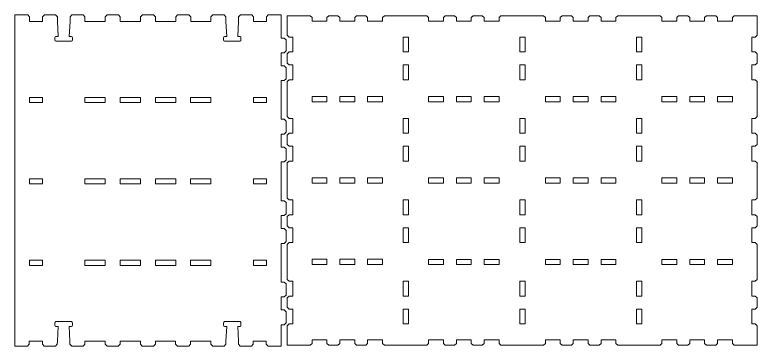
# Model space of a CAD drawing. Header units: inches. Extents: x 2 to 811, y -447 to -2.
# Drawn here: x 1.7 to 401.9, y -435.6 to -256.7 of the extents above; entities that cross this region are included whole.
import ezdxf

# ---------------------------------------------------------------- set-up
doc = ezdxf.new("R2010")
doc.units = ezdxf.units.IN
doc.header["$MEASUREMENT"] = 0
doc.layers.add('Layer 1', color=7, linetype='Continuous')

# ---------------------------------------------------------------- blocks, each defined once
blk = doc.blocks.new('block 33')
at = {"layer": 'Layer 1', "lineweight": 0}
for points in [[(9.63, -389.15), (16.64, -389.15), (16.64, -391.95), (9.63, -391.95), (9.63, -389.15)], [(39.46, -389.15), (50.46, -389.15), (50.46, -391.95), (39.46, -391.95), (39.46, -389.15)], [(58.46, -389.15), (69.46, -389.15), (69.46, -391.95), (58.46, -391.95), (58.46, -389.15)], [(77.46, -389.15), (88.46, -389.15), (88.46, -391.95), (77.46, -391.95), (77.46, -389.15)], [(96.46, -389.15), (107.46, -389.15), (107.46, -391.95), (96.46, -391.95), (96.46, -389.15)], [(130.4, -389.15), (137.36, -389.15), (137.36, -391.95), (130.4, -391.95), (130.4, -389.15)]]:
    blk.add_lwpolyline(points, dxfattribs=at)
blk = doc.blocks.new('block 34')
at = {"layer": 'Layer 1', "lineweight": 0}
for points in [[(9.63, -345.22), (16.64, -345.22), (16.64, -348.02), (9.63, -348.02), (9.63, -345.22)], [(39.46, -345.22), (50.46, -345.22), (50.46, -348.02), (39.46, -348.02), (39.46, -345.22)], [(58.46, -345.22), (69.46, -345.22), (69.46, -348.02), (58.46, -348.02), (58.46, -345.22)], [(77.46, -345.22), (88.46, -345.22), (88.46, -348.02), (77.46, -348.02), (77.46, -345.22)], [(96.46, -345.27), (107.46, -345.27), (107.46, -347.97), (96.46, -347.97), (96.46, -345.27)], [(130.4, -345.27), (137.36, -345.27), (137.36, -347.97), (130.4, -347.97), (130.4, -345.27)]]:
    blk.add_lwpolyline(points, dxfattribs=at)
blk = doc.blocks.new('block 35')
at = {"layer": 'Layer 1', "lineweight": 0}
for points in [[(9.63, -301.28), (16.64, -301.28), (16.64, -304.08), (9.63, -304.08), (9.63, -301.28)], [(39.46, -301.28), (50.46, -301.28), (50.46, -304.08), (39.46, -304.08), (39.46, -301.28)], [(58.46, -301.28), (69.46, -301.28), (69.46, -304.08), (58.46, -304.08), (58.46, -301.28)], [(77.46, -301.28), (88.46, -301.28), (88.46, -304.08), (77.46, -304.08), (77.46, -301.28)], [(96.46, -301.28), (107.46, -301.28), (107.46, -304.08), (96.46, -304.08), (96.46, -301.28)], [(130.4, -301.28), (137.36, -301.28), (137.36, -304.08), (130.4, -304.08), (130.4, -301.28)]]:
    blk.add_lwpolyline(points, dxfattribs=at)
blk = doc.blocks.new('block 32')
at = {"layer": 'Layer 1'}
for name in ['block 35', 'block 34', 'block 33']:
    blk.add_blockref(name, (0, 0), dxfattribs=at)
blk = doc.blocks.new('block 31')
at = {"layer": 'Layer 1'}
blk.add_blockref('block 32', (0, 0), dxfattribs=at)
blk = doc.blocks.new('block 30')
at = {"layer": 'Layer 1', "lineweight": 0}
blk.add_open_spline([(145.22, -423.99), (145.22, -423.99), (146.99, -423.99), (146.99, -423.99), (146.99, -423.99), (147.99, -422.99), (147.99, -422.99), (147.99, -422.99), (147.99, -416.99), (147.99, -416.99), (147.99, -416.99), (146.99, -415.99), (146.99, -415.99), (146.99, -415.99), (145.22, -415.99), (145.22, -415.99), (145.22, -415.99), (145.22, -408.99), (145.22, -408.99), (145.22, -408.99), (146.99, -408.99), (146.99, -408.99), (146.99, -408.99), (147.99, -407.99), (147.99, -407.99), (147.99, -407.99), (147.99, -401.99), (147.99, -401.99), (147.99, -401.99), (146.99, -400.99), (146.99, -400.99), (146.99, -400.99), (145.22, -400.99), (145.22, -400.99), (145.22, -400.99), (145.22, -380.11), (145.22, -380.11), (145.22, -380.11), (146.99, -380.11), (146.99, -380.11), (146.99, -380.11), (147.99, -379.11), (147.99, -379.11), (147.99, -379.11), (147.99, -373.11), (147.99, -373.11), (147.99, -373.11), (146.99, -372.11), (146.99, -372.11), (146.99, -372.11), (145.22, -372.11), (145.22, -372.11), (145.22, -372.11), (145.22, -365.11), (145.22, -365.11), (145.22, -365.11), (146.99, -365.11), (146.99, -365.11), (146.99, -365.11), (147.99, -364.11), (147.99, -364.11), (147.99, -364.11), (147.99, -358.11), (147.99, -358.11), (147.99, -358.11), (146.99, -357.11), (146.99, -357.11), (146.99, -357.11), (145.22, -357.11), (145.22, -357.11), (145.22, -357.11), (145.22, -336.14), (145.22, -336.14), (145.22, -336.14), (146.99, -336.14), (146.99, -336.14), (146.99, -336.14), (147.99, -335.14), (147.99, -335.14), (147.99, -335.14), (147.99, -329.14), (147.99, -329.14), (147.99, -329.14), (146.99, -328.14), (146.99, -328.14), (146.99, -328.14), (145.22, -328.14), (145.22, -328.14), (145.22, -328.14), (145.22, -321.14), (145.22, -321.14), (145.22, -321.14), (146.99, -321.14), (146.99, -321.14), (146.99, -321.14), (147.99, -320.14), (147.99, -320.14), (147.99, -320.14), (147.99, -314.14), (147.99, -314.14), (147.99, -314.14), (146.99, -313.14), (146.99, -313.14), (146.99, -313.14), (145.22, -313.14), (145.22, -313.14), (145.22, -313.14), (145.22, -292.26), (145.22, -292.26), (145.22, -292.26), (146.99, -292.26), (146.99, -292.26), (146.99, -292.26), (147.99, -291.26), (147.99, -291.26), (147.99, -291.26), (147.99, -285.26), (147.99, -285.26), (147.99, -285.26), (146.99, -284.26), (146.99, -284.26), (146.99, -284.26), (145.22, -284.26), (145.22, -284.26), (145.22, -284.26), (145.22, -277.26), (145.22, -277.26), (145.22, -277.26), (146.99, -277.26), (146.99, -277.26), (146.99, -277.26), (147.99, -276.26), (147.99, -276.26), (147.99, -276.26), (147.99, -270.26), (147.99, -270.26), (147.99, -270.26), (146.99, -269.26), (146.99, -269.26), (146.99, -269.26), (145.22, -269.26), (145.22, -269.26), (145.22, -269.26), (145.22, -256.74), (145.22, -256.74), (145.22, -256.74), (138.36, -256.74), (138.36, -256.74), (138.36, -256.74), (137.36, -257.74), (137.36, -257.74), (137.36, -257.74), (137.36, -260.4), (137.36, -260.4), (137.36, -260.4), (130.4, -260.4), (130.4, -260.4), (130.4, -260.4), (130.4, -257.74), (130.4, -257.74), (130.4, -257.74), (129.4, -256.74), (129.4, -256.74), (129.4, -256.74), (123.34, -256.74), (123.34, -256.74), (123.34, -256.74), (122.34, -257.74), (122.34, -257.74), (122.34, -257.74), (122.34, -260.4), (122.34, -260.4), (122.34, -260.4), (121.91, -268.39), (121.91, -268.39), (121.91, -268.39), (123.16, -268.39), (123.16, -268.39), (123.42, -268.39), (123.63, -268.73), (123.63, -269.15), (123.63, -269.15), (123.63, -270.27), (123.63, -270.27), (123.63, -270.69), (123.42, -271.03), (123.16, -271.03), (123.16, -271.03), (114.7, -271.03), (114.7, -271.03), (114.44, -271.03), (114.23, -270.69), (114.23, -270.27), (114.23, -270.27), (114.23, -269.15), (114.23, -269.15), (114.23, -268.73), (114.44, -268.39), (114.7, -268.39), (114.7, -268.39), (115.93, -268.39), (115.93, -268.39), (115.93, -268.39), (115.52, -260.4), (115.52, -260.4), (115.52, -260.4), (115.52, -257.74), (115.52, -257.74), (115.52, -257.74), (114.52, -256.74), (114.52, -256.74), (114.52, -256.74), (108.46, -256.74), (108.46, -256.74), (108.46, -256.74), (107.46, -257.74), (107.46, -257.74), (107.46, -257.74), (107.46, -260.4), (107.46, -260.4), (107.46, -260.4), (96.52, -260.4), (96.52, -260.4), (96.52, -260.4), (96.52, -257.74), (96.52, -257.74), (96.52, -257.74), (95.52, -256.74), (95.52, -256.74), (95.52, -256.74), (89.46, -256.74), (89.46, -256.74), (89.46, -256.74), (88.46, -257.74), (88.46, -257.74), (88.46, -257.74), (88.46, -260.4), (88.46, -260.4), (88.46, -260.4), (77.52, -260.4), (77.52, -260.4), (77.52, -260.4), (77.52, -257.74), (77.52, -257.74), (77.52, -257.74), (76.52, -256.74), (76.52, -256.74), (76.52, -256.74), (70.46, -256.74), (70.46, -256.74), (70.46, -256.74), (69.46, -257.74), (69.46, -257.74), (69.46, -257.74), (69.46, -260.4), (69.46, -260.4), (69.46, -260.4), (58.52, -260.4), (58.52, -260.4), (58.52, -260.4), (58.52, -257.74), (58.52, -257.74), (58.52, -257.74), (57.52, -256.74), (57.52, -256.74), (57.52, -256.74), (51.46, -256.74), (51.46, -256.74), (51.46, -256.74), (50.46, -257.74), (50.46, -257.74), (50.46, -257.74), (50.46, -260.4), (50.46, -260.4), (50.46, -260.4), (39.46, -260.4), (39.46, -260.4), (39.46, -260.4), (39.46, -257.74), (39.46, -257.74), (39.46, -257.74), (38.46, -256.74), (38.46, -256.74), (38.46, -256.74), (32.4, -256.74), (32.4, -256.74), (32.4, -256.74), (31.46, -257.74), (31.46, -257.74), (31.46, -257.74), (31.46, -260.4), (31.46, -260.4), (31.46, -260.4), (31.03, -268.39), (31.03, -268.39), (31.03, -268.39), (32.28, -268.39), (32.28, -268.39), (32.54, -268.39), (32.75, -268.73), (32.75, -269.15), (32.75, -269.15), (32.75, -270.27), (32.75, -270.27), (32.75, -270.69), (32.54, -271.03), (32.28, -271.03), (32.28, -271.03), (23.82, -271.03), (23.82, -271.03), (23.56, -271.03), (23.35, -270.69), (23.35, -270.27), (23.35, -270.27), (23.35, -269.15), (23.35, -269.15), (23.35, -268.73), (23.56, -268.39), (23.82, -268.39), (23.82, -268.39), (25.05, -268.39), (25.05, -268.39), (25.05, -268.39), (24.64, -260.4), (24.64, -260.4), (24.64, -260.4), (24.64, -257.74), (24.64, -257.74), (24.64, -257.74), (23.7, -256.74), (23.7, -256.74), (23.7, -256.74), (17.64, -256.74), (17.64, -256.74), (17.64, -256.74), (16.64, -257.74), (16.64, -257.74), (16.64, -257.74), (16.64, -260.4), (16.64, -260.4), (16.64, -260.4), (9.63, -260.4), (9.63, -260.4), (9.63, -260.4), (9.63, -257.74), (9.63, -257.74), (9.63, -257.74), (8.63, -256.74), (8.63, -256.74), (8.63, -256.74), (1.7, -256.74), (1.7, -256.74), (1.7, -256.74), (1.7, -435.56), (1.7, -435.56), (1.7, -435.56), (8.51, -435.56), (8.51, -435.56), (8.51, -435.56), (9.51, -434.56), (9.51, -434.56), (9.51, -434.56), (9.51, -432.92), (9.51, -432.92), (9.51, -432.92), (16.53, -432.92), (16.53, -432.92), (16.53, -432.92), (16.53, -434.56), (16.53, -434.56), (16.53, -434.56), (17.53, -435.56), (17.53, -435.56), (17.53, -435.56), (23.58, -435.56), (23.58, -435.56), (23.58, -435.56), (24.58, -434.56), (24.58, -434.56), (24.58, -434.56), (24.64, -432.85), (24.64, -432.85), (24.64, -432.85), (25.07, -424.93), (25.07, -424.93), (25.07, -424.93), (23.82, -424.93), (23.82, -424.93), (23.56, -424.93), (23.35, -424.59), (23.35, -424.18), (23.35, -424.18), (23.35, -423.06), (23.35, -423.06), (23.35, -422.64), (23.56, -422.3), (23.82, -422.3), (23.82, -422.3), (32.28, -422.3), (32.28, -422.3), (32.54, -422.3), (32.75, -422.64), (32.75, -423.06), (32.75, -423.06), (32.75, -424.18), (32.75, -424.18), (32.75, -424.59), (32.54, -424.93), (32.28, -424.93), (32.28, -424.93), (31.05, -424.93), (31.05, -424.93), (31.05, -424.93), (31.4, -432.92), (31.4, -432.92), (31.4, -432.92), (31.4, -434.56), (31.4, -434.56), (31.4, -434.56), (32.4, -435.56), (32.4, -435.56), (32.4, -435.56), (38.46, -435.56), (38.46, -435.56), (38.46, -435.56), (39.46, -434.56), (39.46, -434.56), (39.46, -434.56), (39.46, -432.92), (39.46, -432.92), (39.46, -432.92), (50.4, -432.92), (50.4, -432.92), (50.4, -432.92), (50.4, -434.56), (50.4, -434.56), (50.4, -434.56), (51.4, -435.56), (51.4, -435.56), (51.4, -435.56), (57.46, -435.56), (57.46, -435.56), (57.46, -435.56), (58.46, -434.56), (58.46, -434.56), (58.46, -434.56), (58.46, -432.92), (58.46, -432.92), (58.46, -432.92), (69.4, -432.92), (69.4, -432.92), (69.4, -432.92), (69.4, -434.56), (69.4, -434.56), (69.4, -434.56), (70.4, -435.56), (70.4, -435.56), (70.4, -435.56), (76.46, -435.56), (76.46, -435.56), (76.46, -435.56), (77.46, -434.56), (77.46, -434.56), (77.46, -434.56), (77.46, -432.92), (77.46, -432.92), (77.46, -432.92), (88.4, -432.92), (88.4, -432.92), (88.4, -432.92), (88.4, -434.56), (88.4, -434.56), (88.4, -434.56), (89.4, -435.56), (89.4, -435.56), (89.4, -435.56), (95.46, -435.56), (95.46, -435.56), (95.46, -435.56), (96.46, -434.56), (96.46, -434.56), (96.46, -434.56), (96.46, -432.92), (96.46, -432.92), (96.46, -432.92), (107.46, -432.92), (107.46, -432.92), (107.46, -432.92), (107.46, -434.56), (107.46, -434.56), (107.46, -434.56), (108.46, -435.56), (108.46, -435.56), (108.46, -435.56), (114.52, -435.56), (114.52, -435.56), (114.52, -435.56), (115.46, -434.56), (115.46, -434.56), (115.46, -434.56), (115.46, -432.92), (115.46, -432.92), (115.46, -432.92), (115.95, -424.93), (115.95, -424.93), (115.95, -424.93), (114.7, -424.93), (114.7, -424.93), (114.44, -424.93), (114.23, -424.59), (114.23, -424.18), (114.23, -424.18), (114.23, -423.06), (114.23, -423.06), (114.23, -422.64), (114.44, -422.3), (114.7, -422.3), (114.7, -422.3), (123.16, -422.3), (123.16, -422.3), (123.42, -422.3), (123.63, -422.64), (123.63, -423.06), (123.63, -423.06), (123.63, -424.18), (123.63, -424.18), (123.63, -424.59), (123.42, -424.93), (123.16, -424.93), (123.16, -424.93), (121.93, -424.93), (121.93, -424.93), (121.93, -424.93), (122.28, -432.92), (122.28, -432.92), (122.28, -432.92), (122.28, -434.56), (122.28, -434.56), (122.28, -434.56), (123.23, -435.56), (123.23, -435.56), (123.23, -435.56), (129.28, -435.56), (129.28, -435.56), (129.28, -435.56), (130.28, -434.56), (130.28, -434.56), (130.28, -434.56), (130.28, -432.92), (130.28, -432.92), (130.28, -432.92), (137.25, -432.92), (137.25, -432.92), (137.25, -432.92), (137.25, -434.56), (137.25, -434.56), (137.25, -434.56), (138.25, -435.56), (138.25, -435.56), (138.25, -435.56), (145.22, -435.56), (145.22, -435.56), (145.22, -435.56), (145.22, -423.99), (145.22, -423.99)], degree=3, knots=[0, 0, 0, 0, 1, 1, 1, 2, 2, 2, 3, 3, 3, 4, 4, 4, 5, 5, 5, 6, 6, 6, 7, 7, 7, 8, 8, 8, 9, 9, 9, 10, 10, 10, 11, 11, 11, 12, 12, 12, 13, 13, 13, 14, 14, 14, 15, 15, 15, 16, 16, 16, 17, 17, 17, 18, 18, 18, 19, 19, 19, 20, 20, 20, 21, 21, 21, 22, 22, 22, 23, 23, 23, 24, 24, 24, 25, 25, 25, 26, 26, 26, 27, 27, 27, 28, 28, 28, 29, 29, 29, 30, 30, 30, 31, 31, 31, 32, 32, 32, 33, 33, 33, 34, 34, 34, 35, 35, 35, 36, 36, 36, 37, 37, 37, 38, 38, 38, 39, 39, 39, 40, 40, 40, 41, 41, 41, 42, 42, 42, 43, 43, 43, 44, 44, 44, 45, 45, 45, 46, 46, 46, 47, 47, 47, 48, 48, 48, 49, 49, 49, 50, 50, 50, 51, 51, 51, 52, 52, 52, 53, 53, 53, 54, 54, 54, 55, 55, 55, 56, 56, 56, 57, 57, 57, 58, 58, 58, 59, 59, 59, 60, 60, 60, 61, 61, 61, 62, 62, 62, 63, 63, 63, 64, 64, 64, 65, 65, 65, 66, 66, 66, 67, 67, 67, 68, 68, 68, 69, 69, 69, 70, 70, 70, 71, 71, 71, 72, 72, 72, 73, 73, 73, 74, 74, 74, 75, 75, 75, 76, 76, 76, 77, 77, 77, 78, 78, 78, 79, 79, 79, 80, 80, 80, 81, 81, 81, 82, 82, 82, 83, 83, 83, 84, 84, 84, 85, 85, 85, 86, 86, 86, 87, 87, 87, 88, 88, 88, 89, 89, 89, 90, 90, 90, 91, 91, 91, 92, 92, 92, 93, 93, 93, 94, 94, 94, 95, 95, 95, 96, 96, 96, 97, 97, 97, 98, 98, 98, 99, 99, 99, 100, 100, 100, 101, 101, 101, 102, 102, 102, 103, 103, 103, 104, 104, 104, 105, 105, 105, 106, 106, 106, 107, 107, 107, 108, 108, 108, 109, 109, 109, 110, 110, 110, 111, 111, 111, 112, 112, 112, 113, 113, 113, 114, 114, 114, 115, 115, 115, 116, 116, 116, 117, 117, 117, 118, 118, 118, 119, 119, 119, 120, 120, 120, 121, 121, 121, 122, 122, 122, 123, 123, 123, 124, 124, 124, 125, 125, 125, 126, 126, 126, 127, 127, 127, 128, 128, 128, 129, 129, 129, 130, 130, 130, 131, 131, 131, 132, 132, 132, 133, 133, 133, 134, 134, 134, 135, 135, 135, 136, 136, 136, 137, 137, 137, 138, 138, 138, 139, 139, 139, 140, 140, 140, 141, 141, 141, 142, 142, 142, 143, 143, 143, 144, 144, 144, 145, 145, 145, 146, 146, 146, 147, 147, 147, 148, 148, 148, 149, 149, 149, 150, 150, 150, 151, 151, 151, 152, 152, 152, 153, 153, 153, 154, 154, 154, 155, 155, 155, 156, 156, 156, 157, 157, 157, 158, 158, 158, 159, 159, 159, 160, 160, 160, 161, 161, 161, 162, 162, 162, 163, 163, 163, 164, 164, 164, 165, 165, 165, 166, 166, 166, 167, 167, 167, 168, 168, 168, 169, 169, 169, 170, 170, 170, 171, 171, 171, 172, 172, 172, 173, 173, 173, 174, 174, 174, 175, 175, 175, 176, 176, 176, 177, 177, 177, 178, 178, 178, 179, 179, 179, 180, 180, 180, 181, 181, 181, 182, 182, 182, 183, 183, 183, 184, 184, 184, 185, 185, 185, 186, 186, 186, 187, 187, 187, 188, 188, 188, 188], dxfattribs=at)
at = {"layer": 'Layer 1'}
blk.add_blockref('block 31', (0, 0), dxfattribs=at)
blk = doc.blocks.new('block 29')
at = {"layer": 'Layer 1'}
blk.add_blockref('block 30', (0, 0), dxfattribs=at)
blk = doc.blocks.new('block 40')
at = {"layer": 'Layer 1', "lineweight": 0}
for points in [[(211.06, -276.76), (213.96, -276.76), (213.96, -268.76), (211.06, -268.76), (211.06, -276.76)], [(211.06, -291.75), (213.96, -291.75), (213.96, -283.75), (211.06, -283.75), (211.06, -291.75)]]:
    blk.add_lwpolyline(points, dxfattribs=at)
blk = doc.blocks.new('block 41')
at = {"layer": 'Layer 1', "lineweight": 0}
for points in [[(273.92, -276.75), (276.82, -276.75), (276.82, -268.75), (273.92, -268.75), (273.92, -276.75)], [(273.92, -291.75), (276.82, -291.75), (276.82, -283.75), (273.92, -283.75), (273.92, -291.75)]]:
    blk.add_lwpolyline(points, dxfattribs=at)
blk = doc.blocks.new('block 42')
at = {"layer": 'Layer 1', "lineweight": 0}
for points in [[(336.81, -276.75), (339.71, -276.75), (339.71, -268.75), (336.81, -268.75), (336.81, -276.75)], [(336.81, -291.75), (339.71, -291.75), (339.71, -283.75), (336.81, -283.75), (336.81, -291.75)]]:
    blk.add_lwpolyline(points, dxfattribs=at)
blk = doc.blocks.new('block 43')
at = {"layer": 'Layer 1', "lineweight": 0}
for points in [[(211.06, -320.69), (213.96, -320.69), (213.96, -312.69), (211.06, -312.69), (211.06, -320.69)], [(211.06, -335.68), (213.96, -335.68), (213.96, -327.68), (211.06, -327.68), (211.06, -335.68)]]:
    blk.add_lwpolyline(points, dxfattribs=at)
blk = doc.blocks.new('block 44')
at = {"layer": 'Layer 1', "lineweight": 0}
for points in [[(273.92, -320.69), (276.82, -320.69), (276.82, -312.69), (273.92, -312.69), (273.92, -320.69)], [(273.92, -335.68), (276.82, -335.68), (276.82, -327.68), (273.92, -327.68), (273.92, -335.68)]]:
    blk.add_lwpolyline(points, dxfattribs=at)
blk = doc.blocks.new('block 45')
at = {"layer": 'Layer 1', "lineweight": 0}
for points in [[(336.81, -320.69), (339.71, -320.69), (339.71, -312.69), (336.81, -312.69), (336.81, -320.69)], [(336.81, -335.68), (339.71, -335.68), (339.71, -327.68), (336.81, -327.68), (336.81, -335.68)]]:
    blk.add_lwpolyline(points, dxfattribs=at)
blk = doc.blocks.new('block 46')
at = {"layer": 'Layer 1', "lineweight": 0}
for points in [[(211.06, -364.62), (213.96, -364.62), (213.96, -356.62), (211.06, -356.62), (211.06, -364.62)], [(211.06, -379.62), (213.96, -379.62), (213.96, -371.62), (211.06, -371.62), (211.06, -379.62)]]:
    blk.add_lwpolyline(points, dxfattribs=at)
blk = doc.blocks.new('block 47')
at = {"layer": 'Layer 1', "lineweight": 0}
for points in [[(273.92, -364.62), (276.82, -364.62), (276.82, -356.62), (273.92, -356.62), (273.92, -364.62)], [(273.92, -379.61), (276.82, -379.61), (276.82, -371.61), (273.92, -371.61), (273.92, -379.61)]]:
    blk.add_lwpolyline(points, dxfattribs=at)
blk = doc.blocks.new('block 48')
at = {"layer": 'Layer 1', "lineweight": 0}
for points in [[(336.81, -364.62), (339.71, -364.62), (339.71, -356.62), (336.81, -356.62), (336.81, -364.62)], [(336.81, -379.61), (339.71, -379.61), (339.71, -371.61), (336.81, -371.61), (336.81, -379.61)]]:
    blk.add_lwpolyline(points, dxfattribs=at)
blk = doc.blocks.new('block 49')
at = {"layer": 'Layer 1', "lineweight": 0}
for points in [[(211.06, -408.56), (213.96, -408.56), (213.96, -400.56), (211.06, -400.56), (211.06, -408.56)], [(211.06, -423.55), (213.96, -423.55), (213.96, -415.55), (211.06, -415.55), (211.06, -423.55)]]:
    blk.add_lwpolyline(points, dxfattribs=at)
blk = doc.blocks.new('block 50')
at = {"layer": 'Layer 1', "lineweight": 0}
for points in [[(273.92, -408.55), (276.82, -408.55), (276.82, -400.55), (273.92, -400.55), (273.92, -408.55)], [(273.92, -423.54), (276.82, -423.54), (276.82, -415.54), (273.92, -415.54), (273.92, -423.54)]]:
    blk.add_lwpolyline(points, dxfattribs=at)
blk = doc.blocks.new('block 51')
at = {"layer": 'Layer 1', "lineweight": 0}
for points in [[(336.81, -408.55), (339.71, -408.55), (339.71, -400.55), (336.81, -400.55), (336.81, -408.55)], [(336.81, -423.54), (339.71, -423.54), (339.71, -415.54), (336.81, -415.54), (336.81, -423.54)]]:
    blk.add_lwpolyline(points, dxfattribs=at)
blk = doc.blocks.new('block 39')
at = {"layer": 'Layer 1', "lineweight": 0}
for points in [[(169.94, -303.72), (161.94, -303.72), (161.94, -300.82), (169.94, -300.82), (169.94, -303.72)], [(184.94, -300.82), (184.94, -303.72), (176.94, -303.72), (176.94, -300.82), (184.94, -300.82)], [(199.94, -300.82), (199.94, -303.72), (191.94, -303.72), (191.94, -300.82), (199.94, -300.82)], [(232.8, -303.72), (224.8, -303.72), (224.8, -300.82), (232.8, -300.82), (232.8, -303.72)], [(247.8, -300.82), (247.8, -303.72), (239.8, -303.72), (239.8, -300.82), (247.8, -300.82)], [(262.8, -300.82), (262.8, -303.72), (254.8, -303.72), (254.8, -300.82), (262.8, -300.82)], [(295.8, -303.72), (287.8, -303.72), (287.8, -300.82), (295.8, -300.82), (295.8, -303.72)], [(310.8, -300.82), (310.8, -303.72), (302.8, -303.72), (302.8, -300.82), (310.8, -300.82)], [(325.8, -300.82), (325.8, -303.72), (317.8, -303.72), (317.8, -300.82), (325.8, -300.82)], [(358.61, -303.72), (350.61, -303.72), (350.61, -300.82), (358.61, -300.82), (358.61, -303.72)], [(373.61, -300.82), (373.61, -303.72), (365.61, -303.72), (365.61, -300.82), (373.61, -300.82)], [(388.61, -300.82), (388.61, -303.72), (380.61, -303.72), (380.61, -300.82), (388.61, -300.82)], [(169.94, -347.65), (161.94, -347.65), (161.94, -344.75), (169.94, -344.75), (169.94, -347.65)], [(184.94, -347.65), (176.94, -347.65), (176.94, -344.75), (184.94, -344.75), (184.94, -347.65)], [(199.94, -347.65), (191.94, -347.65), (191.94, -344.75), (199.94, -344.75), (199.94, -347.65)], [(232.8, -347.65), (224.8, -347.65), (224.8, -344.75), (232.8, -344.75), (232.8, -347.65)], [(247.8, -347.65), (239.8, -347.65), (239.8, -344.75), (247.8, -344.75), (247.8, -347.65)], [(262.8, -347.65), (254.8, -347.65), (254.8, -344.75), (262.8, -344.75), (262.8, -347.65)], [(295.8, -347.65), (287.8, -347.65), (287.8, -344.75), (295.8, -344.75), (295.8, -347.65)], [(310.8, -347.65), (302.8, -347.65), (302.8, -344.75), (310.8, -344.75), (310.8, -347.65)], [(325.8, -347.65), (317.8, -347.65), (317.8, -344.75), (325.8, -344.75), (325.8, -347.65)], [(358.61, -347.65), (350.61, -347.65), (350.61, -344.75), (358.61, -344.75), (358.61, -347.65)], [(373.61, -347.65), (365.61, -347.65), (365.61, -344.75), (373.61, -344.75), (373.61, -347.65)], [(388.61, -347.65), (380.61, -347.65), (380.61, -344.75), (388.61, -344.75), (388.61, -347.65)], [(169.94, -391.43), (161.94, -391.43), (161.94, -388.63), (169.94, -388.63), (169.94, -391.43)], [(184.94, -391.43), (176.94, -391.43), (176.94, -388.63), (184.94, -388.63), (184.94, -391.43)], [(199.94, -391.43), (191.94, -391.43), (191.94, -388.63), (199.94, -388.63), (199.94, -391.43)], [(232.8, -391.53), (224.8, -391.53), (224.8, -388.73), (232.8, -388.73), (232.8, -391.53)], [(247.8, -391.53), (239.8, -391.53), (239.8, -388.73), (247.8, -388.73), (247.8, -391.53)], [(262.8, -391.53), (254.8, -391.53), (254.8, -388.73), (262.8, -388.73), (262.8, -391.53)], [(295.8, -391.53), (287.8, -391.53), (287.8, -388.73), (295.8, -388.73), (295.8, -391.53)], [(310.8, -391.53), (302.8, -391.53), (302.8, -388.73), (310.8, -388.73), (310.8, -391.53)], [(325.8, -391.53), (317.8, -391.53), (317.8, -388.73), (325.8, -388.73), (325.8, -391.53)], [(358.61, -391.53), (350.61, -391.53), (350.61, -388.73), (358.61, -388.73), (358.61, -391.53)], [(373.61, -391.53), (365.61, -391.53), (365.61, -388.73), (373.61, -388.73), (373.61, -391.53)], [(388.61, -391.53), (380.61, -391.53), (380.61, -388.73), (388.61, -388.73), (388.61, -391.53)]]:
    blk.add_lwpolyline(points, dxfattribs=at)
at = {"layer": 'Layer 1'}
for name in ['block 40', 'block 41', 'block 42', 'block 43', 'block 44', 'block 45', 'block 46', 'block 47', 'block 48', 'block 49', 'block 50', 'block 51']:
    blk.add_blockref(name, (0, 0), dxfattribs=at)
blk = doc.blocks.new('block 38')
at = {"layer": 'Layer 1'}
blk.add_blockref('block 39', (0, 0), dxfattribs=at)
blk = doc.blocks.new('block 37')
at = {"layer": 'Layer 1', "lineweight": 0}
blk.add_lwpolyline([(401.95, -424.55), (400.95, -423.55), (399.01, -423.55), (399.01, -415.55), (400.95, -415.55), (401.95, -414.55), (401.95, -409.55), (400.95, -408.55), (399.01, -408.55), (399.01, -400.55), (400.95, -400.55), (401.95, -399.55), (401.95, -380.62), (400.95, -379.62), (399.01, -379.62), (399.01, -371.62), (400.95, -371.62), (401.95, -370.62), (401.95, -365.62), (400.95, -364.62), (399.01, -364.62), (399.01, -356.62), (400.95, -356.62), (401.95, -355.62), (401.95, -336.69), (400.95, -335.69), (399.01, -335.69), (399.01, -327.69), (400.95, -327.69), (401.95, -326.69), (401.95, -321.69), (400.95, -320.69), (399.01, -320.69), (399.01, -312.69), (400.95, -312.69), (401.95, -311.69), (401.95, -292.76), (400.95, -291.76), (399.01, -291.76), (399.01, -283.76), (400.95, -283.76), (401.95, -282.76), (401.95, -277.76), (400.95, -276.76), (399.01, -276.76), (399.01, -268.76), (400.95, -268.76), (401.95, -267.76), (401.95, -257.25), (389.61, -257.25), (388.61, -258.25), (388.61, -260.23), (380.61, -260.23), (380.61, -258.25), (379.61, -257.25), (374.61, -257.25), (373.61, -258.25), (373.61, -260.23), (365.61, -260.23), (365.61, -258.25), (364.61, -257.25), (359.61, -257.25), (358.61, -258.25), (358.61, -260.23), (350.61, -260.23), (350.61, -258.25), (349.61, -257.25), (326.8, -257.25), (325.8, -258.25), (325.8, -260.23), (317.8, -260.23), (317.8, -258.25), (316.8, -257.25), (311.8, -257.25), (310.8, -258.25), (310.8, -260.23), (302.8, -260.23), (302.8, -258.25), (301.8, -257.25), (296.8, -257.25), (295.8, -258.25), (295.8, -260.23), (287.8, -260.23), (287.8, -258.25), (286.8, -257.25), (263.76, -257.25), (262.76, -258.25), (262.76, -260.23), (254.76, -260.23), (254.76, -258.25), (253.76, -257.25), (248.76, -257.25), (247.76, -258.25), (247.76, -260.23), (239.76, -260.23), (239.76, -258.25), (238.76, -257.25), (233.76, -257.25), (232.76, -258.25), (232.76, -260.23), (224.76, -260.23), (224.76, -258.25), (223.76, -257.25), (200.94, -257.25), (199.94, -258.25), (199.94, -260.23), (191.94, -260.23), (191.94, -258.25), (190.94, -257.25), (185.94, -257.25), (184.94, -258.25), (184.94, -260.23), (176.94, -260.23), (176.94, -258.25), (175.94, -257.25), (170.94, -257.25), (169.94, -258.25), (169.94, -260.23), (161.94, -260.23), (161.94, -258.25), (160.94, -257.25), (148.56, -257.25), (148.56, -267.75), (149.56, -268.75), (151.54, -268.76), (151.54, -276.76), (149.56, -276.75), (148.56, -277.75), (148.56, -282.75), (149.56, -283.75), (151.54, -283.76), (151.54, -291.76), (149.56, -291.75), (148.56, -292.75), (148.56, -311.69), (149.56, -312.69), (151.54, -312.69), (151.54, -320.69), (149.56, -320.69), (148.56, -321.69), (148.56, -326.69), (149.56, -327.69), (151.54, -327.69), (151.54, -335.69), (149.56, -335.69), (148.56, -336.69), (148.56, -355.62), (149.56, -356.62), (151.54, -356.62), (151.54, -364.62), (149.56, -364.62), (148.56, -365.62), (148.56, -370.62), (149.56, -371.62), (151.54, -371.62), (151.54, -379.62), (149.56, -379.62), (148.56, -380.62), (148.56, -399.55), (149.56, -400.55), (151.54, -400.55), (151.54, -408.55), (149.56, -408.55), (148.56, -409.55), (148.56, -414.55), (149.56, -415.55), (151.54, -415.55), (151.54, -423.55), (149.56, -423.55), (148.56, -424.55), (148.56, -435.05), (160.94, -435.05), (161.94, -434.05), (161.94, -432.07), (169.94, -432.07), (169.94, -434.05), (170.94, -435.05), (175.94, -435.05), (176.94, -434.05), (176.94, -432.07), (184.94, -432.07), (184.94, -434.05), (185.94, -435.05), (190.94, -435.05), (191.94, -434.05), (191.94, -432.07), (199.94, -432.07), (199.94, -434.05), (200.94, -435.05), (223.76, -435.05), (224.76, -434.05), (224.76, -432.07), (232.76, -432.07), (232.76, -434.05), (233.76, -435.05), (238.76, -435.05), (239.76, -434.05), (239.76, -432.07), (247.76, -432.07), (247.76, -434.05), (248.76, -435.05), (253.76, -435.05), (254.76, -434.05), (254.76, -432.07), (262.76, -432.07), (262.76, -434.05), (263.76, -435.05), (286.8, -435.05), (287.8, -434.05), (287.8, -432.07), (295.8, -432.07), (295.8, -434.05), (296.8, -435.05), (301.8, -435.05), (302.8, -434.05), (302.8, -432.07), (310.8, -432.07), (310.8, -434.05), (311.8, -435.05), (316.8, -435.05), (317.8, -434.05), (317.8, -432.07), (325.8, -432.07), (325.8, -434.05), (326.8, -435.05), (349.61, -435.05), (350.61, -434.05), (350.61, -432.07), (358.61, -432.07), (358.61, -434.05), (359.61, -435.05), (364.61, -435.05), (365.61, -434.05), (365.61, -432.07), (373.61, -432.07), (373.61, -434.05), (374.61, -435.05), (379.61, -435.05), (380.61, -434.05), (380.61, -432.07), (388.61, -432.07), (388.61, -434.05), (389.61, -435.05), (401.95, -435.05), (401.95, -424.55)], dxfattribs=at)
at = {"layer": 'Layer 1'}
blk.add_blockref('block 38', (0, 0), dxfattribs=at)
blk = doc.blocks.new('block 36')
at = {"layer": 'Layer 1'}
blk.add_blockref('block 37', (0, 0), dxfattribs=at)

msp = doc.modelspace()

# ---------------------------------------------------------------- block references
at = {"layer": 'Layer 1'}
for name in ['block 29', 'block 36']:
    msp.add_blockref(name, (0, 0), dxfattribs=at)

doc.saveas('drawing.dxf')
